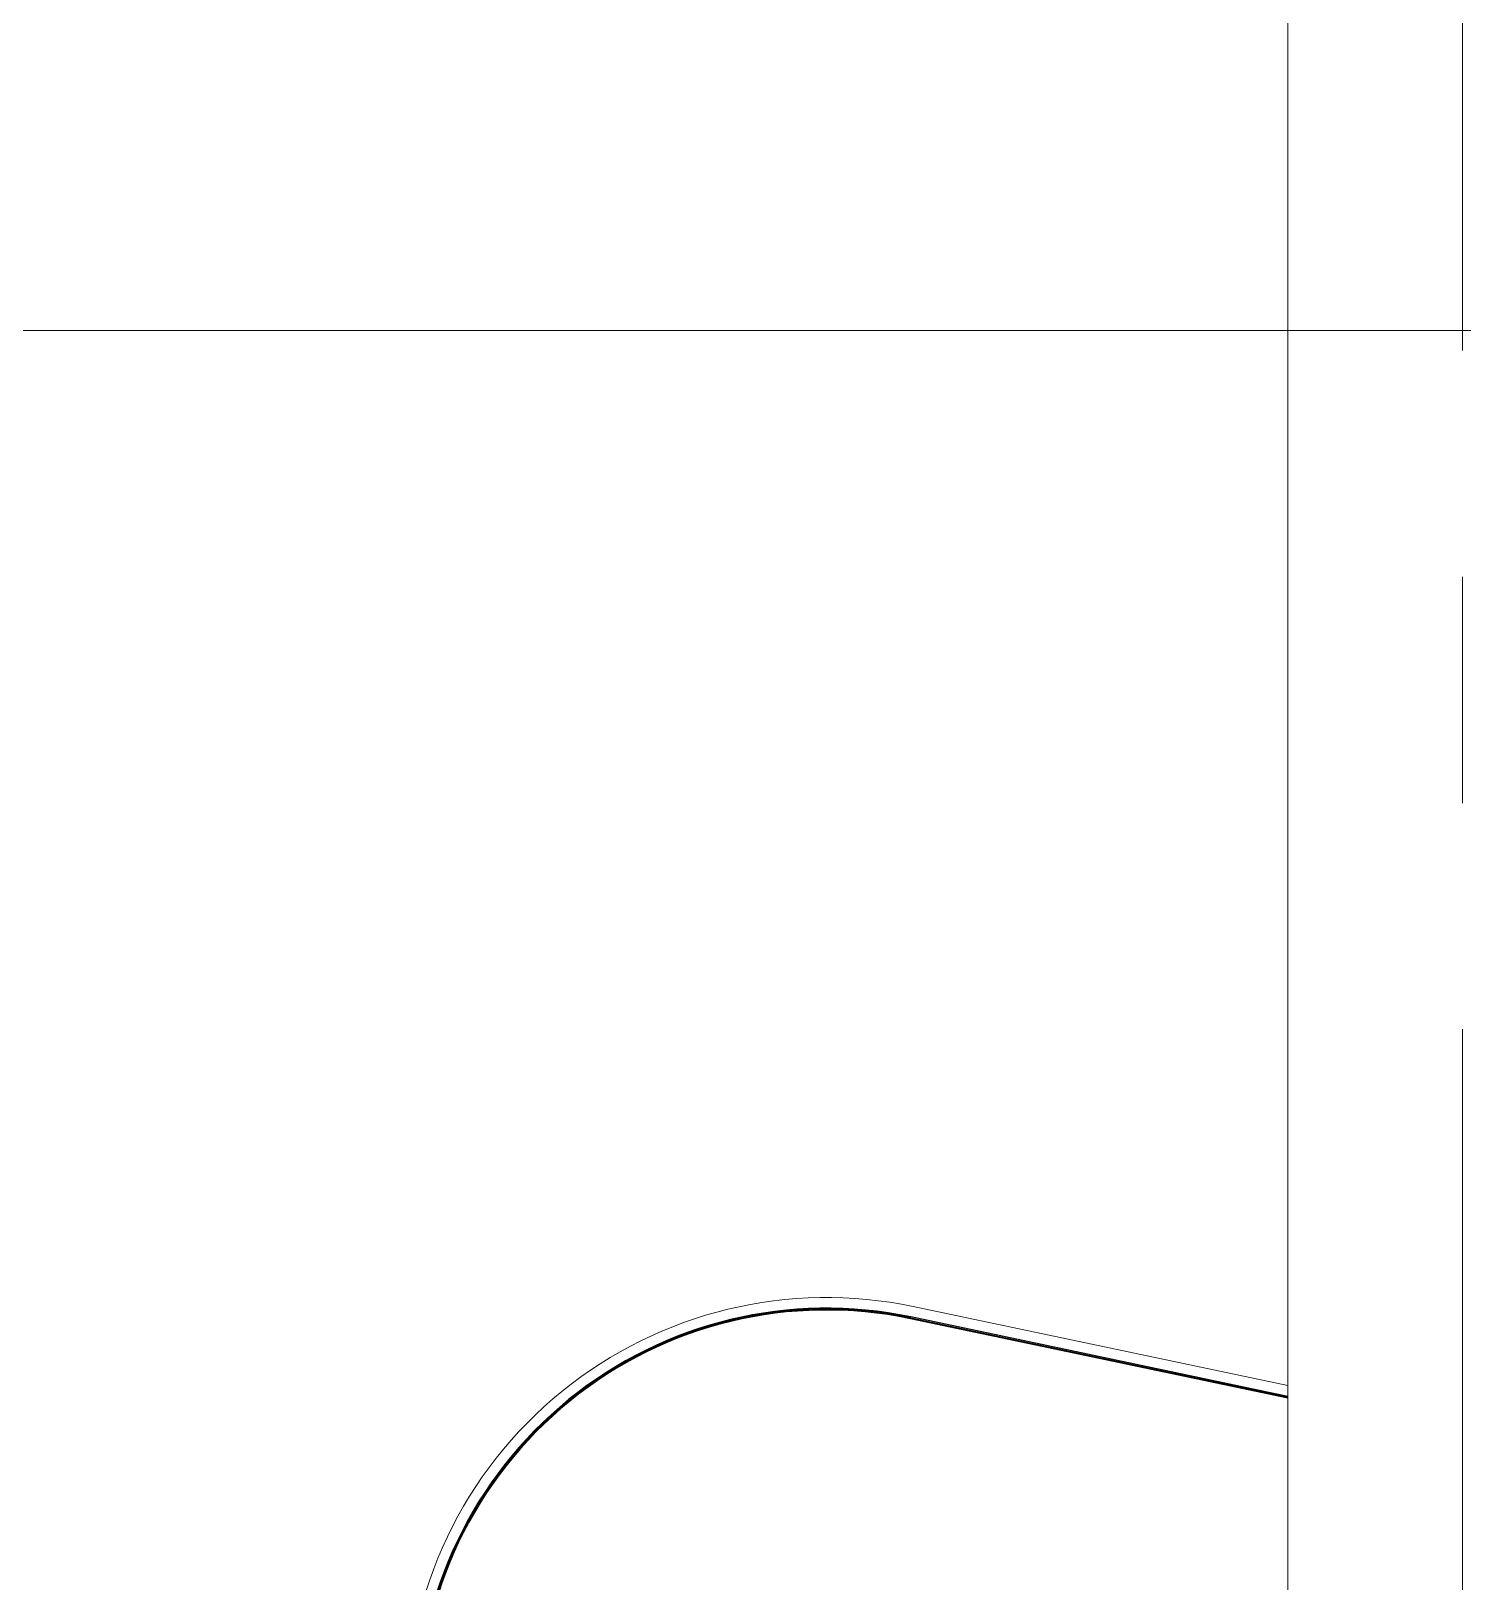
# Model space of a CAD drawing. Header units: millimetres. Extents: x -9869 to 940, y 100 to 694.
# Drawn here: x 487.788 to 489.37, y 177.558 to 179.272 of the extents above; entities that cross this region are included whole.
import ezdxf

# ---------------------------------------------------------------- set-up
doc = ezdxf.new("R2010")
doc.units = ezdxf.units.MM
doc.linetypes.add('CENTER', pattern=[2, 1.25, -0.25, 0.25, -0.25])
for name, color, linetype, lineweight in [('37-P-HS-AG-Q', 4, 'Continuous', 9), ('CL', 1, 'CENTER', 9), ('OUTLINE', 6, 'Continuous', 9)]:
    doc.layers.add(name, color=color, linetype=linetype, lineweight=lineweight)

msp = doc.modelspace()

# ---------------------------------------------------------------- linework, layer by layer
at = {"color": 9, "linetype": 'Continuous'}
for p, q in [((489.1766, 177.7615), (488.7595, 177.8494)), ((488.7597, 177.8505), (489.1766, 177.7627)), ((489.1766, 177.7635), (488.7599, 177.8513))]:
    msp.add_line(p, q, dxfattribs=at)
for radius in [0.4523, 0.4514, 0.4503]:
    msp.add_arc((488.6667, 177.4087), radius, 78.1099, 180, dxfattribs=at)
at = {"layer": '37-P-HS-AG-Q'}
msp.add_line((483.3926, 178.9413), (491.9601, 178.9413), dxfattribs=at)
at = {"layer": 'CL', "color": 1, "linetype": 'CENTER'}
msp.add_line((489.3694, 176.9191), (489.3694, 210.9722), dxfattribs=at)
at = {"layer": 'OUTLINE'}
for p, q in [((489.1766, 177.2338), (489.1766, 209.9079)), ((489.1766, 177.7756), (488.7623, 177.8628))]:
    msp.add_line(p, q, dxfattribs=at)
msp.add_arc((488.6667, 177.4087), 0.4641, 78.1099, 180, dxfattribs=at)

doc.saveas('drawing.dxf')
